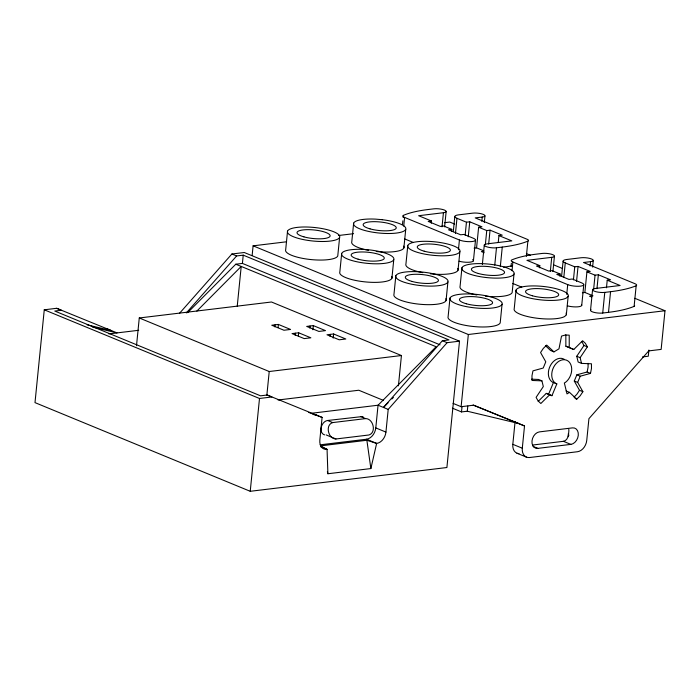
<?xml version="1.0" encoding="UTF-8"?>
<svg xmlns="http://www.w3.org/2000/svg" width="700" height="700" viewBox="0 0 700 700"><rect width="100%" height="100%" fill="white"/><g stroke="black" fill="none" stroke-linecap="round" stroke-linejoin="round"><path stroke-width="1.05" d="M568.295 436.651L568.803 431.428A8.584 6.274 -67.6 0 0 568.785 429.319M87.15 324.844L111.606 330.68L56.656 308.297L44.266 309.803L35 402.623L250.233 491.295L446.898 467.521L459.506 341.171L244.274 252.507L231.884 254.004L179.436 313.408M136.5 345.756L139.274 317.975L271.486 301.998L401.433 355.53L398.414 385.831M237.239 306.224L241.211 266.438L196.884 311.062M440.09 344.846L242.41 263.41L243.233 255.159L236.618 255.955L231.884 254.004M252.14 255.526L253.102 245.831L286.606 241.78M250.233 491.295L259.499 398.475L44.266 309.803M266.875 395.019L269.22 371.516L139.274 317.975M274.855 326.891L275.065 324.826M287.543 231.149L285.688 249.707A26.294 6.808 5.7 0 0 309.137 259.368A26.294 6.808 5.7 0 0 337.767 255.911L339.623 237.344A26.294 6.808 5.7 0 0 302.803 227.01A26.294 6.808 5.7 0 0 298.314 238.376A26.294 6.808 5.7 0 0 339.623 237.344M278.049 327.635L278.364 324.424L271.757 325.229L283.938 330.243L290.553 329.446L278.364 324.424M295.164 335.256L295.365 333.191M298.349 336L298.672 332.789L292.058 333.594L304.246 338.608L310.852 337.811L298.672 332.789M309.803 328.072L310.004 326.007M312.9 329.735L313.311 325.614L306.696 326.41L318.885 331.433L325.491 330.627L313.311 325.614M330.102 336.438L330.312 334.373M308.752 412.449L322.096 417.392L319.83 440.09A10.727 7.849 -67.6 0 0 327.066 449.4L327.898 473.751L370.869 468.562L376.644 443.406A10.727 7.849 -67.6 0 0 385.936 432.092L388.203 409.404L447.108 342.676L459.506 341.171M333.2 338.1L333.611 333.979L327.005 334.775L339.185 339.797L345.8 338.993L333.611 333.979M341.688 253.453L339.832 272.02A26.294 6.808 5.7 0 0 366.704 282.03A26.294 6.808 5.7 0 0 391.694 276.412M353.649 223.151L351.794 241.719A26.294 6.808 5.7 0 0 368.594 250.355M320.145 444.824L366.494 439.224A10.727 7.849 -67.6 0 0 375.786 427.91L378.053 405.221L436.135 346.745L235.795 264.206L187.644 312.681M391.912 278.215L393.767 259.656A26.294 6.808 5.7 0 0 356.947 249.322A26.294 6.808 5.7 0 0 352.467 260.689A26.294 6.808 5.7 0 0 393.767 259.656M395.832 275.756L393.977 294.324A26.294 6.808 5.7 0 0 420.849 304.334A26.294 6.808 5.7 0 0 445.848 298.725M402.517 224.061L402.85 220.806M403.174 217.551L403.392 215.373A94.308 24.412 5.7 0 1 428.181 209.519L433.965 208.819A7.508 1.943 5.7 0 1 444.483 210.07A7.508 1.943 5.7 0 1 443.433 212.721L442.024 226.835M403.734 226.1L404.6 217.42A7.508 1.943 5.7 0 1 403.392 215.373M403.874 247.922L405.729 229.355M407.794 245.464L405.939 264.023A26.294 6.808 5.7 0 0 422.739 272.659M431.287 223.186L431.506 221.016L418.644 215.722L443.433 212.721M444.623 226.852L446.136 211.654M451.596 231.551L451.815 229.381L443.686 226.039L440.387 226.432L428.199 221.419L431.506 221.016M446.058 300.527L447.912 281.96A26.294 6.808 5.7 0 0 411.092 271.626A26.294 6.808 5.7 0 0 406.613 282.993A26.294 6.808 5.7 0 0 447.912 281.96M453.285 231.787L454.799 216.589M455.455 233.494L456.977 218.295A9.66 2.502 5.7 0 1 458.316 214.891L472.78 213.141A7.508 1.943 5.7 0 1 483.298 214.393A7.508 1.943 5.7 0 1 482.256 217.044L481.819 221.384M449.977 298.069L448.123 316.636A26.294 6.808 5.7 0 0 471.573 326.296A26.294 6.808 5.7 0 0 500.202 322.831L502.058 304.264A26.294 6.808 5.7 0 0 465.238 293.939A26.294 6.808 5.7 0 0 460.758 305.296A26.294 6.808 5.7 0 0 502.058 304.264M458.448 249.777L459.419 240.004L404.6 217.42M458.019 270.226L459.874 251.659A26.294 6.808 5.7 0 0 423.054 241.325A26.294 6.808 5.7 0 0 418.574 252.691A26.294 6.808 5.7 0 0 459.874 251.659M461.939 267.767L460.084 286.335A26.294 6.808 5.7 0 0 476.884 294.971M465.15 235.226L466.445 222.206L456.977 218.295M468.256 236.775L469.752 221.804L466.445 222.206M473.419 260.855L475.484 240.231M483.796 250.828L476.569 247.852L478.634 227.22L481.933 226.818L469.752 221.804M634.812 298.287L665 310.73L661.141 349.405L648.742 350.901L588.919 418.679L586.749 440.422A10.727 7.849 -67.6 0 1 577.456 451.736L529.524 457.529A10.727 7.849 -67.6 0 1 522.296 448.219L524.519 425.941L473.524 405.204L461.125 406.7L468.335 334.504L253.102 245.831M473.13 405.011L518.315 423.395L467.285 411.224L461.501 411.924L462.017 406.761M484.304 222.495L484.96 215.976M467.285 411.224L467.801 406.07M482.352 264.486L484.304 244.947M485.345 244.685L486.754 230.571L478.634 227.22M488.67 244.072L490.061 230.169L486.754 230.571M494.751 265.16L496.484 247.782L502.267 247.082A99.312 25.707 5.7 0 0 526.278 241.771L527.879 241.124A6.379 1.654 5.7 0 0 526.671 239.085L475.23 217.893L482.256 217.044M498.286 242.104L498.934 235.585L502.241 235.182L490.061 230.169M500.316 266.63L502.267 247.082M511.026 266.507L511.359 263.252M512.024 270.716L512.89 262.027A7.508 1.943 5.7 0 1 511.683 259.989A94.308 24.412 5.7 0 1 536.471 254.135L542.255 253.435A7.508 1.943 5.7 0 1 552.773 254.686A7.508 1.943 5.7 0 1 551.731 257.338L550.322 271.451M514.019 273.971A26.294 6.808 5.7 0 1 472.719 275.004A26.294 6.808 5.7 0 1 477.199 263.637A26.294 6.808 5.7 0 1 514.019 273.971L512.164 292.53A26.294 6.808 5.7 0 1 485.485 296.205M516.084 290.08L514.229 308.639A26.294 6.808 5.7 0 0 534.301 317.844A26.294 6.808 5.7 0 0 564.751 316.435L566.309 314.842L568.164 296.275A26.294 6.808 5.7 0 0 533.47 285.915A26.294 6.808 5.7 0 0 523.399 296.214A26.294 6.808 5.7 0 0 566.606 297.868L568.164 296.275M526.365 256.322L527.879 241.124M518.98 453.67A10.727 7.849 -67.6 0 1 512.82 444.316L515.043 422.039M539.577 267.803L539.796 265.632L526.942 260.33L551.731 257.338M552.913 271.469L554.435 256.27M559.886 276.168L560.105 273.998L551.985 270.646L548.678 271.049L536.489 266.035L539.796 265.632M561.575 276.395L563.097 261.196M563.859 277.025L565.267 262.911A9.66 2.502 5.7 0 1 566.606 259.507L581.07 257.757A7.508 1.943 5.7 0 1 591.596 259.009A7.508 1.943 5.7 0 1 590.546 261.66L590.117 266M566.738 294.385L567.718 284.62L512.89 262.027M573.44 279.842L574.744 266.814L565.267 262.911M576.555 281.391L578.043 266.42L574.744 266.814M581.718 305.471L583.774 284.848M592.988 295.811L584.867 292.46L586.924 271.836L590.231 271.434L578.043 266.42M592.602 267.111L593.25 260.592M590.538 310.188L592.594 289.564M593.635 289.293L595.044 275.179L586.924 271.836M596.96 288.689L598.351 274.785L595.044 275.179M590.984 309.733A7.508 1.943 5.7 0 0 593.617 312.252A7.508 1.943 5.7 0 0 602.718 313.031L604.774 292.399L610.558 291.699A99.312 25.707 5.7 0 0 634.567 286.387L636.169 285.74A7.508 1.943 5.7 0 0 634.961 283.701L583.52 262.509L590.546 261.66M606.471 287.805L607.224 280.201L610.531 279.799L598.351 274.785M602.718 313.031L608.501 312.331L610.558 291.699M608.501 312.331A99.312 25.707 5.7 0 0 632.511 307.011L634.113 306.373L636.169 285.74M648.909 350.035L648.288 356.221L642.504 356.921M575.076 398.457L576.765 399.158L580.142 395.832L582.89 391.703L579.504 390.311L574.28 381.027L576.861 374.815L587.108 371.998L588.087 367.132L588.07 363.335M576.861 374.815L580.239 376.215L590.485 373.389L591.474 368.524L591.447 363.781L581.525 363.396L578.139 362.005L576.756 356.274L583.975 345.494L581.997 341.933M546.289 393.365L551.941 395.701L556.832 383.915L553.446 382.524L548.555 394.31L546.289 393.365L538.204 401.38M582.89 391.703L577.666 382.419L580.239 376.215M579.504 390.311L576.756 394.441L574.053 397.101M581.525 363.396L580.134 357.665L587.361 346.885L585.384 343.324L582.593 340.743L573.781 349.484L565.863 346.194L565.836 334.801M186.331 312.918L236.618 255.955M243.233 255.159L448.98 339.92L442.374 340.725L383.469 407.453L388.054 402.832M391.869 398.991L393.4 397.451M545.484 345.73L550.567 350.49L553.954 351.881L558.976 348.836L561.523 336.088L565.434 334.994L569.222 335.16L569.249 347.594L573.781 349.484M576.765 399.158L569.503 392.359L566.991 393.89L564.358 383.005L565.617 382.244A12.88 9.415 -67.6 0 0 570.115 363.248A12.88 9.415 -67.6 0 0 554.925 365.085A12.88 9.415 -67.6 0 0 555.695 383.442L556.832 383.915M332.675 422.581C324.87 424.988 328.256 439.04 335.974 438.97L368.918 434.989C376.723 432.591 373.336 418.53 365.619 418.6L332.675 422.581L327.6 420.49L326.025 420.936A7.499 5.486 -67.6 0 0 321.046 428.418A7.499 5.486 -67.6 0 0 324.634 434.866M532.472 445.051L563.395 441.315C566.939 440.738 568.444 436.817 568.383 433.606L568.82 435.636M338.467 235.515L353.596 233.686M444.369 222.705L449.767 222.058L454.685 224.079M451.815 229.381L448.508 229.784L460.688 234.797L463.995 234.404L473.471 238.306A9.117 2.363 5.7 0 1 472.202 241.526A9.117 2.363 5.7 0 1 459.419 240.004M235.795 264.206L242.41 263.41M474.093 248.15L476.569 247.852M483.875 251.291L481.407 251.589L484.216 252.752M560.105 273.998L556.798 274.4L568.977 279.414L572.285 279.02L581.761 282.922A9.117 2.363 5.7 0 1 580.492 286.142A9.117 2.363 5.7 0 1 567.718 284.62M108.885 333.891L138.696 330.286M582.383 292.766L584.867 292.46M592.156 295.908L589.68 296.214L591.553 296.984M468.335 334.504L665 310.73M269.22 371.516L401.433 355.53M322.096 417.392L267.155 395.019L260.54 395.824L54.784 311.054L61.399 310.257L56.656 308.297M259.499 398.475L271.889 396.97L267.155 395.019M278.075 399.998L358.785 390.241L383.399 400.382M311.946 413.21L378.053 405.221L388.203 409.404M327.6 420.49L362.066 416.579A7.499 5.486 -67.6 0 1 363.387 417.13M366.494 439.224L376.644 443.406L366.87 440.265L320.6 445.856L327.066 449.4L320.609 446.74M537.784 448.376L570.841 444.386A8.584 6.274 -67.6 0 0 578.279 435.33A8.584 6.274 -67.6 0 0 572.486 427.884L539.438 431.882A8.584 6.274 -67.6 0 0 532 440.93A8.584 6.274 -67.6 0 0 537.784 448.376L533.137 446.46M531.597 379.181L538.545 379.453L541.931 380.844L543.314 386.575L536.095 397.364L538.072 400.916L540.855 403.498L549.666 394.756L551.941 395.701M541.931 380.844L532.009 380.459L531.983 375.716L532.962 370.851L543.209 368.034L545.79 361.821L540.566 352.537L543.314 348.408L546.691 345.091L553.954 351.881M92.566 327.075L117.023 332.902L106.864 328.72M313.11 414.426L317.363 415.441M498.934 235.585L511.796 240.888L487.008 243.88A7.508 1.943 5.7 0 0 485.957 246.531A7.508 1.943 5.7 0 0 496.484 247.782M607.224 280.201L620.086 285.504L595.298 288.496A7.508 1.943 5.7 0 0 594.247 291.148A7.508 1.943 5.7 0 0 604.774 292.399M526.365 253.61L530.372 255.264M553.438 264.766L562.459 268.485M404.53 238.866L413.507 242.559M512.829 283.483L521.798 287.175M583.975 345.494L587.361 346.885M565.863 346.194L569.249 347.594M576.756 356.274L580.134 357.665M587.108 371.998L590.485 373.389M574.28 381.027L577.666 382.419M566.116 390.967L569.503 392.359M442.374 340.725L447.108 342.676M563.395 441.315L570.841 444.386M514.255 421.724L524.519 425.941M453.049 403.375L461.125 406.7M452.436 408.188L461.501 411.924M512.82 444.316L522.296 448.219M516.968 453.224L526.444 457.126M360.544 416.509L365.619 418.6M375.786 427.91L385.936 432.092M326.156 434.928L335.974 438.97M553.446 382.524L552.317 382.043A12.88 9.415 -67.6 0 1 550.375 365.575A12.88 9.415 -67.6 0 1 564.366 359.406M327.364 471.686L327.898 473.751M366.87 440.265L370.869 468.562M457.8 268.424A26.294 6.808 5.7 0 1 430.36 273.796M403.655 246.111A26.294 6.808 5.7 0 1 376.215 251.493M566.099 313.04A26.294 6.808 5.7 0 1 566.309 314.842M472.657 259.578A9.117 2.363 5.7 0 1 470.137 262.15A9.117 2.363 5.7 0 1 459.095 261.214M511.735 265.877A99.312 25.707 5.7 0 1 503.685 267.26M634.576 305.576A7.508 1.943 5.7 0 1 634.113 306.373M581.639 304.85A9.117 2.363 5.7 0 1 577.465 306.854A9.117 2.363 5.7 0 1 567.385 305.83M382.279 219.695L375.445 219.117A26.294 6.808 5.7 0 0 358.076 228.095A26.294 6.808 5.7 0 0 402.194 231.84A26.294 6.808 5.7 0 0 382.279 219.695M303.922 236.862A16.634 4.305 5.7 0 0 330.059 236.206A16.634 4.305 5.7 0 0 306.766 229.67A16.634 4.305 5.7 0 0 303.922 236.862M466.366 303.783A16.634 4.305 5.7 0 0 492.494 303.126A16.634 4.305 5.7 0 0 469.201 296.59A16.634 4.305 5.7 0 0 466.366 303.783M424.174 251.178A16.634 4.305 5.7 0 0 450.31 250.521A16.634 4.305 5.7 0 0 427.017 243.985A16.634 4.305 5.7 0 0 424.174 251.178M358.067 259.166A16.634 4.305 5.7 0 0 384.204 258.51A16.634 4.305 5.7 0 0 360.911 251.974A16.634 4.305 5.7 0 0 358.067 259.166M370.029 228.865A16.634 4.305 5.7 0 0 396.165 228.218A16.634 4.305 5.7 0 0 372.873 221.681A16.634 4.305 5.7 0 0 370.029 228.865M532.464 295.794A16.634 4.305 5.7 0 0 558.6 295.137A16.634 4.305 5.7 0 0 535.308 288.601A16.634 4.305 5.7 0 0 532.464 295.794M412.213 281.479A16.634 4.305 5.7 0 0 438.349 280.822A16.634 4.305 5.7 0 0 415.056 274.286A16.634 4.305 5.7 0 0 412.213 281.479M478.319 273.481A16.634 4.305 5.7 0 0 504.455 272.834A16.634 4.305 5.7 0 0 481.162 266.289A16.634 4.305 5.7 0 0 478.319 273.481"/></g></svg>
